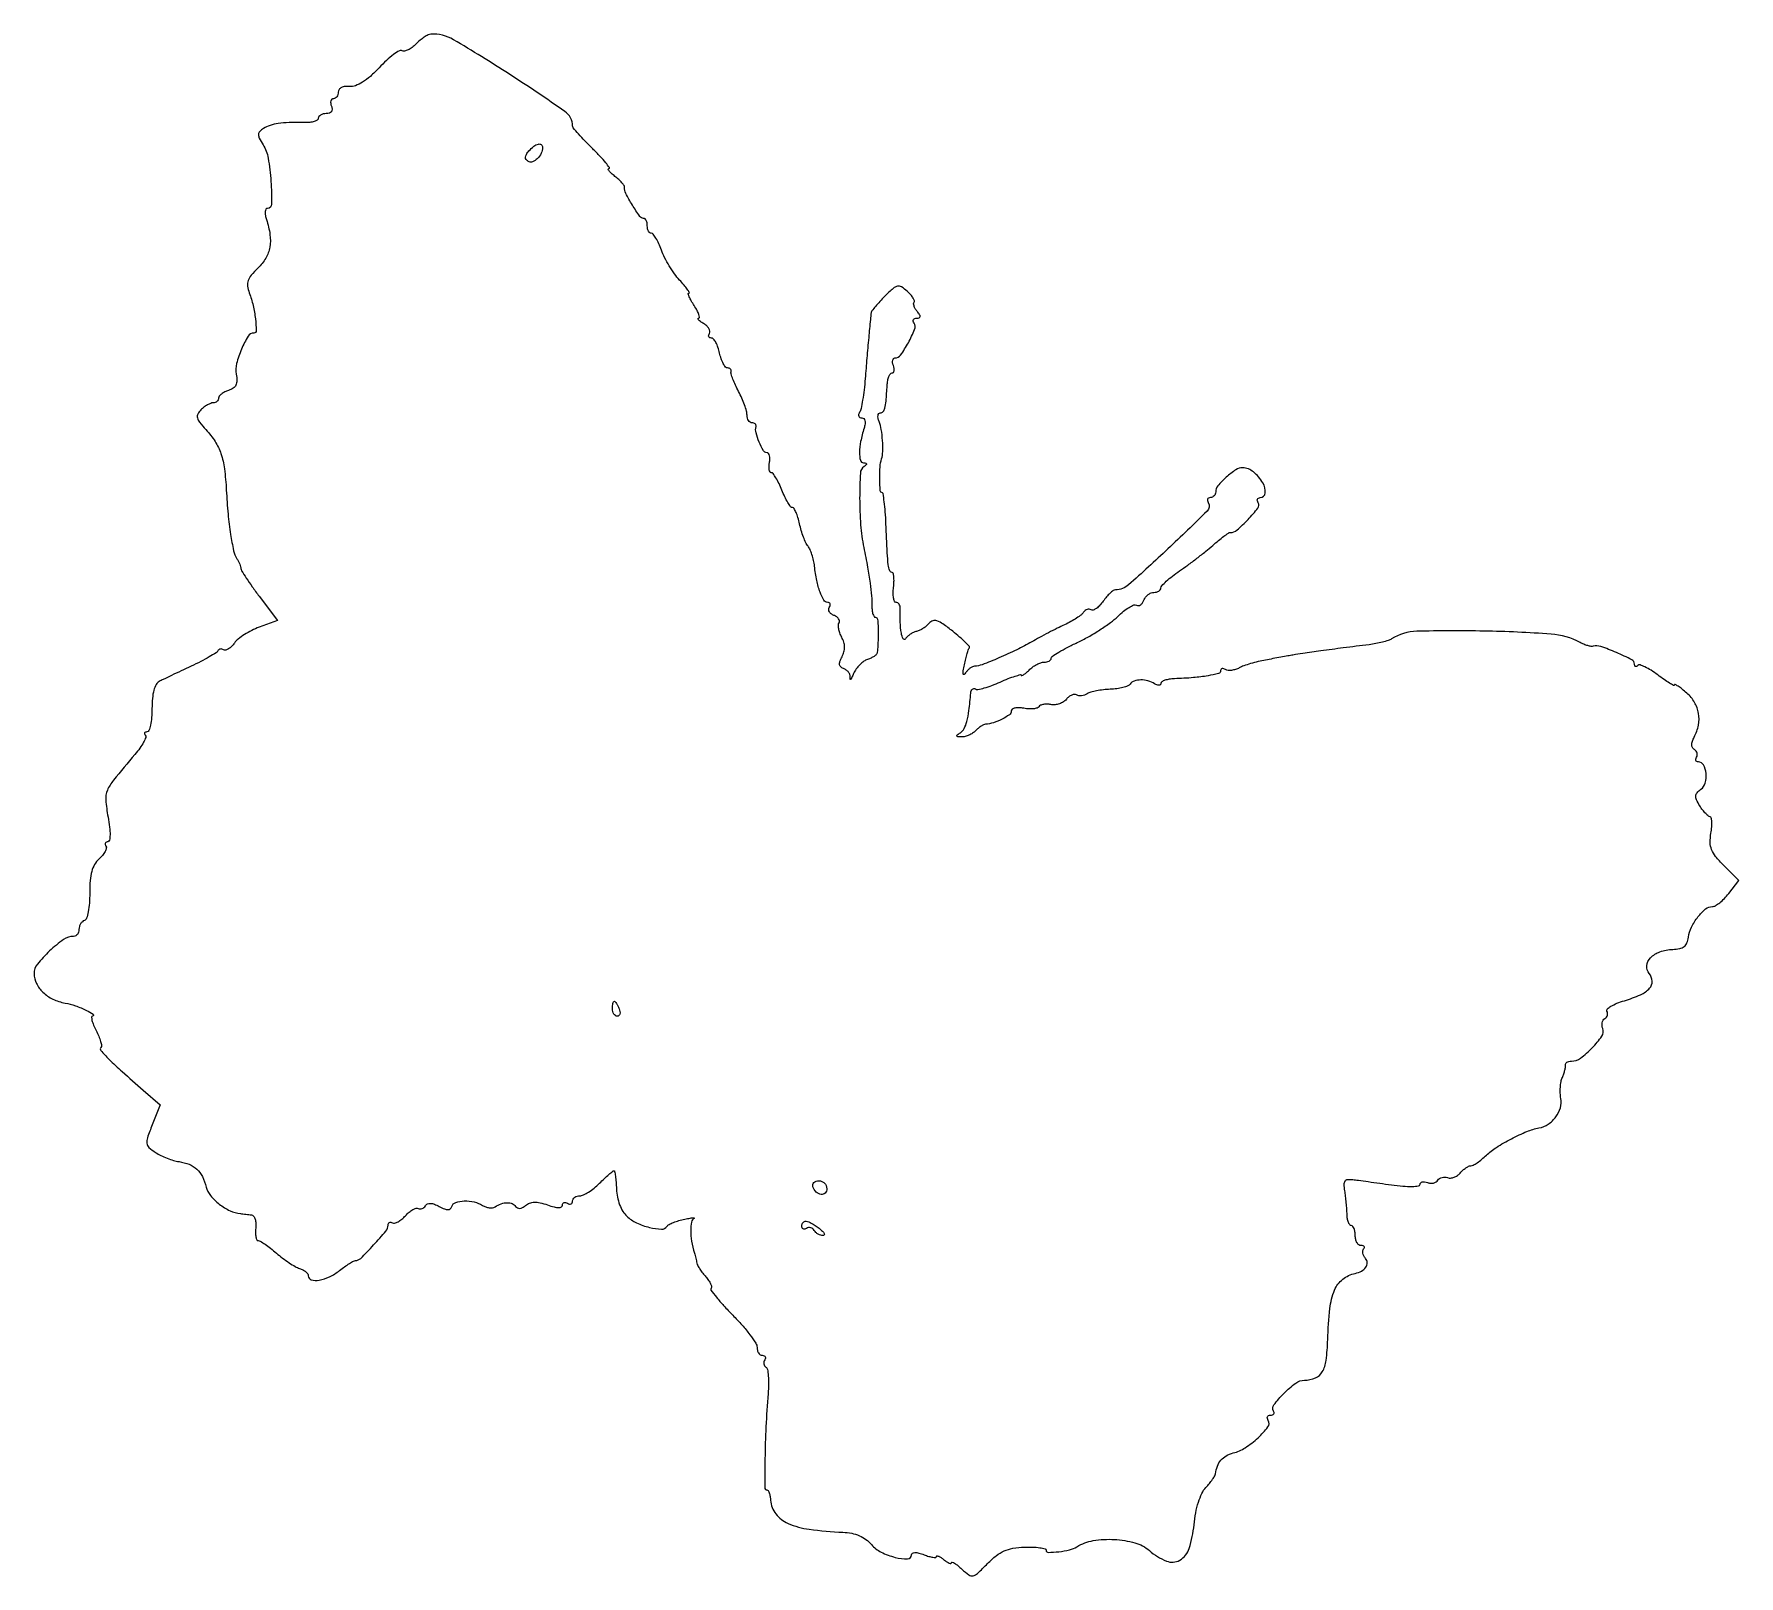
# Model space of a CAD drawing. Extents: x 0 to 342, y 1 to 310.
import ezdxf

# ---------------------------------------------------------------- set-up
doc = ezdxf.new("R2010")
doc.units = 0

msp = doc.modelspace()

# ---------------------------------------------------------------- linework, layer by layer
for points in [[(76.606371, 307.970317, -0.035913), (75.815689, 307.27946, -0.048406), (75.005878, 306.783419, -0.057794), (74.293172, 306.533398, -0.196343), (73.817023, 306.613086, 0.278568), (73.269301, 306.61868, 0.025947), (72.094418, 305.840461, 0.027446), (70.697504, 304.683327, 0.017845), (69.210653, 303.205499, -0.02197), (67.445616, 301.479875, -0.042165), (65.865787, 300.289083, -0.054588), (64.464327, 299.607693, -0.109651), (63.25, 299.455045, 0.05198), (62.352887, 299.445637, 0.087292), (61.632495, 299.231843, 0.117567), (61.169565, 298.844528, 0.161389), (61, 298.332881, -0.070988), (60.927314, 297.823502, -0.086452), (60.715469, 297.391534, -0.100281), (60.400756, 297.10274, -0.136484), (60.031385, 297, 0.184534), (59.710807, 296.877514, 0.147206), (59.516384, 296.559375, 0.100118), (59.488865, 296.074366, 0.055937), (59.638374, 295.5, -0.07771), (59.773866, 294.868337, -0.166138), (59.640962, 294.393809, -0.166102), (59.245425, 294.099775, -0.077669), (58.606989, 294, 0.055951), (57.992289, 293.930998, 0.075446), (57.472053, 293.726713, 0.094748), (57.123191, 293.424595, 0.168608), (57, 293.069662, -0.256281), (56.806197, 292.716389, -0.064999), (56.192188, 292.429232, -0.04999), (55.303503, 292.241909, -0.032117), (54.25, 292.195907, 0.010761), (51.132557, 292.192951, 0.029929), (48.950898, 292.012971, 0.042552), (47.32102, 291.63615, 0.06366), (46, 291.0152, 0.057497), (45.249839, 290.406809, 0.189698), (45.006648, 289.830918, 0.125944), (45.177497, 289.087664, 0.02013), (45.920318, 287.780513, -0.097532), (46.943186, 285.084086, -0.0249), (47.497331, 280.423101, -0.018163), (47.644946, 275.843745, -0.413014), (46.797736, 275, 0.272113), (46.497653, 274.823628, 0.106714), (46.352499, 274.346712, 0.065928), (46.387892, 273.62255, 0.034898), (46.610942, 272.75, -0.044715), (47.314811, 269.752858, -0.079562), (47.27058, 267.224533, -0.088719), (46.459765, 265.025558, -0.068897), (44.877652, 263.019565, 0.026319), (43.545988, 261.598005, 0.092658), (42.931162, 260.512494, 0.117077), (42.824638, 259.422963, 0.055425), (43.170952, 258.045837, -0.032839), (43.92344, 255.537471, -0.028193), (44.388132, 252.820959, -0.022263), (44.549095, 250.475955, -0.421265), (44.084435, 250, 0.261992), (42.9247, 249.347533, 0.03538), (41.598537, 246.769667, 0.039052), (40.618222, 243.873088, 0.107324), (40.544327, 241.728591, -0.041245), (40.669436, 240.442068, -0.1153), (40.477227, 239.562267, -0.136794), (39.942217, 238.948039, -0.068855), (39.006938, 238.502202, 0.039572), (38.23888, 238.189685, 0.049586), (37.589538, 237.778382, 0.057955), (37.141553, 237.335651, 0.170503), (37, 236.932612, -0.114131), (36.917724, 236.576861, -0.100334), (36.685268, 236.273955, -0.093793), (36.337707, 236.070686, -0.08575), (35.928571, 236, 0.093763), (35.420362, 235.903853, 0.035132), (34.762772, 235.590897, 0.033293), (34.076442, 235.140262, 0.034475), (33.464451, 234.607308, 0.075603), (32.840789, 233.759939, 0.18429), (32.750157, 233.002367, 0.107892), (33.19519, 232.10497, 0.018022), (34.458263, 230.639535, -0.044165), (36.306962, 228.253262, -0.061367), (37.477717, 225.818952, -0.049666), (38.172971, 222.801402, -0.018947), (38.558155, 218.5, 0.010018), (38.900767, 213.713362, 0.015551), (39.407008, 209.604533, 0.015906), (40.015513, 206.361909, 0.087393), (40.692388, 204.722949, -0.022293), (40.990913, 204.203278, -0.021555), (41.245633, 203.653308, -0.02206), (41.427183, 203.150527, -0.070258), (41.484687, 202.798951, 0.135174), (41.619857, 202.34691, 0.00526), (42.566859, 200.868794, 0.00903), (43.748656, 199.135329, 0.006217), (45.147174, 197.212657), (48.794348, 192.327412), (45.147174, 191.014194, 0.029699), (43.654191, 190.374164, 0.026328), (42.184071, 189.538239, 0.027243), (40.940307, 188.642514, 0.069458), (40.181578, 187.833758, -0.041374), (39.614733, 187.157354, -0.058783), (39.001881, 186.668655, -0.075178), (38.437696, 186.426349, -0.205095), (38.016988, 186.489501, 0.083002), (37.668448, 186.631935, 0.10469), (37.320855, 186.636699, 0.116886), (37.029049, 186.503706, 0.123875), (36.83541, 186.256231, -0.149812), (36.490792, 185.859222, -0.009163), (35.129777, 185.043045, -0.012986), (33.439845, 184.128829, -0.009208), (31.5, 183.188177, 0.001343), (29.481748, 182.248423, 0.001524), (27.552227, 181.336488, 0.001384), (25.917416, 180.552177, 0.008476), (25.082051, 180.130947, 0.152968), (24.473279, 179.519521, 0.055284), (24.025838, 178.363129, 0.042026), (23.740747, 176.748152, 0.021548), (23.642759, 174.69277, -0.019615), (23.563973, 172.894048, -0.031684), (23.340582, 171.378501, -0.033393), (23.025786, 170.268968, -0.316907), (22.644042, 170, 0.070869), (22.316228, 169.953302, 0.205299), (22.142918, 169.810852, 0.232411), (22.138504, 169.602031, 0.087679), (22.310574, 169.356093, -0.294957), (22.404215, 168.920497, -0.033342), (21.964206, 167.957411, -0.031884), (21.225799, 166.776915, -0.020263), (20.22724, 165.498832, 0.004829), (15.931183, 160.336795, 0.069662), (14.697821, 158.303917, 0.12198), (14.380553, 156.380487, 0.025132), (14.827836, 152.946934, -0.014235), (15.138596, 150.909048, -0.031906), (15.230971, 149.346962, -0.041122), (15.138128, 148.281517, -0.365504), (14.804468, 148, 0.108167), (14.494969, 147.932252, 0.181875), (14.310235, 147.745509, 0.161843), (14.282264, 147.464656, 0.083175), (14.417402, 147.133647, -0.202295), (14.488175, 146.678839, -0.06098), (14.232033, 146.011807, -0.050202), (13.729604, 145.25941, -0.036552), (13.034472, 144.531197, 0.075584), (12.130646, 143.423411, 0.066554), (11.548567, 142.048805, 0.049206), (11.236086, 140.220892, 0.019684), (11.155728, 137.680108, -0.019652), (11.092359, 135.672403, -0.029971), (10.865069, 133.944294, -0.030515), (10.527958, 132.633412, -0.238453), (10.097674, 132.199225, 0.104428), (9.678057, 131.953446, 0.070339), (9.322442, 131.524668, 0.066402), (9.082124, 130.985569, 0.071805), (9, 130.416667, -0.073681), (8.919795, 129.875352, -0.08803), (8.68665, 129.416146, -0.100593), (8.340071, 129.109167, -0.131848), (7.933278, 129, 0.153895), (5.902777, 128.359871, 0.036046), (3.101913, 126.081692, 0.035529), (0.667201, 123.441117, 0.170069), (0, 121.536299, 0.11515), (0.457592, 119.575706, 0.088459), (1.765967, 117.8001, 0.078935), (3.765539, 116.426962, 0.066303), (6.215102, 115.63744, -0.038727), (8.289931, 115.092591, -0.026949), (10.532923, 114.175568, -0.051124), (11.836043, 113.387075, -0.704929), (11.72432, 113.030409, 0.408195), (11.527571, 112.821952, 0.055373), (11.612949, 112.164925, 0.038803), (11.919653, 111.231358, 0.020568), (12.434437, 110.126784, -0.019599), (12.967145, 108.989513, -0.028841), (13.336246, 107.950039, -0.02821), (13.530996, 107.10738, -0.243689), (13.417984, 106.751317, 0.393452), (13.395943, 106.134191, 0.01653), (15.022436, 104.377919, 0.016033), (17.641566, 101.895412, 0.004444), (21.908277, 98.170739), (25.316554, 95.248411), (23.701151, 91.211123, 0.010588), (22.726232, 88.61658, 0.114974), (22.605097, 87.512876, 0.183651), (23.031809, 86.698974, 0.036171), (24.366034, 85.679735, 0.031372), (25.415874, 85.082373, 0.020634), (26.68937, 84.523824, 0.020778), (27.978999, 84.081351, 0.037175), (29.07316, 83.842817, -0.060178), (31.113565, 83.29884, -0.092901), (32.649856, 82.322724, -0.090088), (33.75943, 80.831869, -0.053606), (34.526866, 78.748978, 0.111204), (35.392355, 77.034128, 0.055122), (37.148149, 75.325572, 0.05415), (39.299602, 73.996314, 0.086665), (41.373997, 73.416974, -0.002867), (41.885644, 73.36296, -0.001693), (42.496029, 73.292888, -0.001693), (43.105104, 73.218784, -0.002902), (43.612487, 73.152314, -0.205634), (44.017646, 72.908524, -0.079532), (44.317567, 72.310367, -0.061319), (44.47391, 71.468224, -0.042628), (44.450543, 70.5, 0.028377), (44.400103, 69.541882, 0.046611), (44.47892, 68.734375, 0.061485), (44.6607, 68.173214, 0.291541), (44.932517, 68, -0.137774), (45.372837, 67.876323, -0.013124), (46.32023, 67.263855, -0.015968), (47.426442, 66.45378, -0.011925), (48.594461, 65.493974, 0.016555), (49.835288, 64.493439, 0.015728), (51.16056, 63.559193, 0.015897), (52.383585, 62.808015, 0.052196), (53.25, 62.426587, -0.045263), (53.91954, 62.142821, -0.053878), (54.485938, 61.75617, -0.062609), (54.873816, 61.330607, -0.15473), (55, 60.932612, 0.338579), (55.596233, 60.153056, 0.108797), (57.147116, 60.078251, 0.069204), (59.251626, 60.744808, 0.055456), (61.272871, 62, -0.011075), (62.292361, 62.765998, -0.014794), (63.252453, 63.4125, -0.011969), (64.071722, 63.902604, -0.12951), (64.441433, 64, 0.198038), (65.509845, 64.440447, 0.010632), (68.105431, 67.130655, 0.011244), (70.571059, 69.920703, 0.177134), (71, 71.093495, -0.093943), (71.06633, 71.443413, -0.172217), (71.254491, 71.659791, -0.173437), (71.535859, 71.708233, -0.095441), (71.866353, 71.582598, 0.204607), (72.322945, 71.513623, 0.060077), (72.997358, 71.778093, 0.049532), (73.759849, 72.291626, 0.035899), (74.5, 73, -0.033004), (75.23507, 73.711702, -0.046456), (75.982345, 74.234452, -0.055778), (76.636609, 74.515812, -0.215304), (77.064549, 74.460107, 0.126977), (77.417097, 74.350675, 0.100762), (77.81261, 74.411452, 0.089666), (78.190915, 74.634213, 0.076698), (78.49159, 74.986392, -0.149265), (78.907617, 75.351924, -0.118136), (79.498573, 75.465182, -0.078613), (80.280795, 75.304394, -0.032953), (81.262889, 74.859306, 0.023801), (82.326616, 74.353572, 0.099107), (83.019225, 74.214152, 0.184929), (83.478846, 74.389601, 0.130398), (83.785534, 74.856602, -0.235968), (84.573689, 75.645054, -0.072795), (86.276088, 75.949203, -0.064657), (88.267013, 75.754118, -0.08451), (89.952254, 75.05067, 0.059266), (90.585578, 74.748125, 0.055689), (91.285684, 74.594505, 0.05987), (91.944471, 74.604295, 0.106618), (92.452254, 74.787863, -0.055439), (93.709376, 75.392889, -0.080112), (94.920904, 75.610736, -0.101702), (95.921625, 75.423794, -0.158773), (96.585057, 74.862375, 0.144223), (96.928943, 74.554159, 0.136307), (97.393063, 74.472894, 0.098915), (97.953895, 74.643184, 0.050228), (98.568138, 75.056549, -0.085409), (99.388583, 75.528836, -0.082466), (100.329886, 75.707289, -0.062637), (101.487034, 75.588483, -0.027008), (102.97911, 75.157127, 0.01952), (104.310227, 74.750617, 0.0606), (105.238583, 74.623285, 0.126534), (105.786088, 74.755224, 0.277456), (106, 75.111037, -0.116736), (106.079122, 75.445313, -0.185847), (106.29375, 75.640681, -0.155068), (106.61765, 75.661202, -0.077444), (107, 75.5, 0.082592), (107.3821, 75.343488, 0.161196), (107.70625, 75.3746, 0.182303), (107.921712, 75.586039, 0.108972), (108, 75.940983, -0.136236), (108.112117, 76.344828, -0.100301), (108.427273, 76.688914, -0.086537), (108.898675, 76.920522, -0.071128), (109.454545, 77, 0.111254), (110.179451, 77.163319, 0.030148), (111.216193, 77.734375, 0.028952), (112.345163, 78.543148, 0.026475), (113.409091, 79.5, -0.007151), (114.394862, 80.457969, -0.010625), (115.287347, 81.265625, -0.006027), (116.053891, 81.914219, -0.17428), (116.292516, 82, -0.361928), (116.450043, 81.868784, -0.010035), (116.603646, 80.927035, -0.016177), (116.733007, 79.747767, -0.009833), (116.813257, 78.347352, 0.040194), (117.003754, 76.739381, 0.041518), (117.448328, 75.200595, 0.044421), (118.096935, 73.868186, 0.069854), (118.897303, 72.88105, 0.077631), (120.840604, 71.565574, 0.049079), (123.424662, 70.645552, 0.049673), (125.8211, 70.296347, 0.263694), (126.958539, 70.874433, -0.126356), (127.35115, 71.228972, -0.024724), (128.222196, 71.632326, -0.024811), (129.311771, 72.011166, -0.020762), (130.5, 72.306343, -0.007691), (131.587769, 72.511696, -0.027121), (132.294256, 72.594718, -0.269097), (132.425581, 72.529164, -0.462086), (132.395341, 72.425429, 0.246273), (131.843657, 71.723958, 0.048021), (131.698386, 70.068532, 0.041065), (131.894409, 67.908996, 0.027784), (132.453784, 65.5, -0.006789), (132.579858, 65.0447, -0.004054), (132.718044, 64.5, -0.004058), (132.84689, 63.955178, -0.007021), (132.943941, 63.5, 0.074536), (133.12353, 62.999995, 0.02046), (133.551036, 62.277887, 0.020203), (134.108869, 61.489609, 0.019832), (134.731795, 60.743869, -0.02952), (135.302552, 60.03305, -0.045042), (135.700523, 59.349903, -0.055616), (135.891744, 58.784925, -0.255511), (135.797841, 58.464508, 0.370378), (135.768339, 58.076938, 0.010611), (136.856727, 56.65903, 0.016652), (138.31056, 54.964829, 0.01007), (140.137306, 53.052949, -0.014975), (141.999504, 51.065295, -0.019606), (143.571584, 49.135763, -0.017484), (144.740071, 47.46212, -0.144629), (145, 46.58231, 0.06512), (145.079119, 45.977396, 0.082613), (145.311086, 45.464804, 0.098977), (145.655159, 45.121917, 0.14765), (146.059017, 45, -0.098926), (146.418448, 44.928183, -0.176081), (146.637945, 44.726548, -0.169366), (146.681645, 44.42443, -0.090666), (146.542705, 44.069098, 0.086781), (146.385183, 43.675224, 0.094193), (146.377147, 43.262846, 0.100213), (146.518508, 42.896328, 0.112814), (146.787012, 42.631634, -0.216033), (147.08796, 42.183805, -0.021178), (147.252695, 40.860192, -0.023771), (147.309301, 39.193, -0.016577), (147.221337, 37.312536, 0.007853), (146.794001, 30.664047, 0.008865), (146.597277, 24.268826, 0.002597), (146.551495, 18.419448, 0.414985), (146.969841, 18, -0.26098), (147.213463, 17.863545, -0.049742), (147.442828, 17.389028, -0.041656), (147.62709, 16.716927, -0.02729), (147.731066, 15.920095, 0.147948), (148.780279, 13.206541, 0.123742), (151.225719, 11.301371, 0.071603), (155.486747, 10.109912, 0.021382), (162.227625, 9.522407, -0.03873), (163.992304, 9.306757, -0.052143), (165.527352, 8.826501, -0.056001), (166.843358, 8.074245, -0.056352), (167.956559, 7.050088, 0.09804), (169.898611, 5.540074, 0.053868), (172.72977, 4.481506, 0.064962), (175.195819, 4.183074, 0.411489), (176, 4.994779, -0.264427), (176.185552, 5.321102, -0.134468), (176.655323, 5.450823, -0.067267), (177.434253, 5.347211, -0.024192), (178.5, 5, 0.01975), (179.458997, 4.67812, 0.03605), (180.265625, 4.504283, 0.046955), (180.838382, 4.477714, 0.400372), (181, 4.647196, -0.416913), (181.124404, 4.770459, -0.099861), (181.440625, 4.703631, -0.049063), (181.923782, 4.436296, -0.022328), (182.5, 4, 0.024754), (183.076293, 3.568028, 0.055744), (183.559375, 3.315083, 0.119703), (183.871291, 3.273444, 0.383622), (184, 3.41651, -0.514148), (184.153799, 3.52654, -0.05621), (184.619082, 3.306861, -0.033336), (185.298076, 2.822059, -0.01583), (186.107514, 2.114462, 0.029728), (187.50227, 0.961945, 0.215855), (188.332267, 0.788539, 0.135573), (189.226186, 1.263886, 0.009632), (191.25562, 3.261495, -0.032082), (192.983349, 4.815837, -0.062983), (194.56435, 5.7693, -0.062943), (196.333618, 6.299507, -0.032002), (198.648105, 6.535137, -0.016907), (200.316448, 6.541251, -0.027836), (201.721631, 6.420384, -0.027091), (202.768884, 6.212854, -0.342803), (203, 5.91537, 0.418087), (203.439845, 5.481296, 0.024658), (205.508487, 5.610784, 0.030802), (207.699859, 5.994632, 0.079815), (209.176168, 6.608878, -0.097381), (212.432616, 7.832475, -0.054414), (216.674863, 8.072644, -0.054833), (220.804457, 7.398906, -0.110202), (223.702025, 5.850404, 0.07881), (227.126994, 3.736268, 0.234277), (229.803565, 3.909217, 0.187941), (231.696833, 6.277118, 0.051839), (232.658078, 11.035291, -0.023271), (232.99875, 13.413433, -0.029748), (233.542541, 15.558341, -0.033352), (234.234945, 17.320203, -0.076343), (235.030918, 18.5, 0.01474), (235.744909, 19.319943, 0.017946), (236.361879, 20.129729, 0.016679), (236.827753, 20.837982, 0.107955), (236.966808, 21.239502, -0.060819), (237.34199, 22.773936, -0.086404), (238.054903, 23.980501, -0.088381), (239.119633, 24.856472, -0.066656), (240.529893, 25.418147, 0.082332), (242.942145, 26.467155, 0.044053), (245.511165, 28.471467, 0.042193), (247.467113, 30.631436, 0.310736), (247.531686, 31.948731, -0.083044), (247.36758, 32.350398, -0.161699), (247.401244, 32.69119, -0.181972), (247.624984, 32.917771, -0.108347), (248, 33, 0.077836), (248.389734, 33.061041, 0.155561), (248.641119, 33.240266, 0.185594), (248.716507, 33.506672, 0.116101), (248.612527, 33.817927, -0.310404), (248.672944, 35.065915, -0.033389), (250.677892, 37.365419, -0.036131), (253.056609, 39.429677, -0.159726), (254.790469, 40.015313, 0.09475), (256.997804, 40.457924, 0.166624), (258.385452, 41.667749, 0.100564), (259.159525, 43.979696, 0.022538), (259.483192, 48.144501, -0.017815), (259.910417, 54.406794, -0.072594), (260.847145, 58.095661, -0.12736), (262.478964, 60.255777, -0.118005), (265, 61.428946, 0.073551), (266.275605, 61.890911, 0.119496), (267.128416, 62.657434, 0.160938), (267.389825, 63.560963, 0.165285), (267.057234, 64.431037, -0.054477), (266.708308, 64.959132, -0.069559), (266.516102, 65.50924, -0.084854), (266.502496, 65.996085, -0.162415), (266.675343, 66.342009, 0.113033), (266.832285, 66.592176, 0.253554), (266.79734, 66.806715, 0.172529), (266.56848, 66.953729, 0.057388), (266.166667, 67, -0.167478), (265.721587, 67.153384, -0.095027), (265.342708, 67.5875, -0.075828), (265.086561, 68.234988, -0.056395), (265, 69, 0.038131), (264.941507, 69.765885, 0.057076), (264.765, 70.4125, 0.074992), (264.506349, 70.853735, 0.226478), (264.2, 71, -0.241639), (263.889591, 71.159316, -0.065717), (263.621275, 71.660938, -0.051103), (263.42951, 72.388203, -0.033746), (263.353276, 73.25, 0.01199), (263.306657, 74.291269, 0.006434), (263.201815, 75.573437, 0.006402), (263.061222, 76.87918, 0.009968), (262.903276, 78, -0.030081), (262.773456, 79.296633, -0.166183), (262.970995, 79.959291, -0.218445), (263.493871, 80.259778, -0.055117), (264.5, 80.241002, -0.001291), (265.621588, 80.092811, -0.000265), (267.601562, 79.824936, -0.000279), (269.901946, 79.511166, -0.000262), (272.25, 79.188307, 0.013101), (274.555972, 78.931367, 0.02624), (276.387904, 78.872178, 0.027397), (277.707606, 78.971276, 0.376707), (278, 79.304294, -0.193261), (278.120086, 79.603374, -0.144864), (278.431218, 79.781284, -0.096439), (278.905754, 79.800004, -0.053439), (279.467975, 79.650663, 0.071476), (280.076495, 79.512221, 0.0744), (280.690728, 79.553768, 0.081667), (281.216339, 79.763118, 0.119365), (281.569126, 80.111848, -0.108668), (281.911248, 80.464629, -0.081882), (282.405741, 80.68596, -0.077191), (282.973854, 80.744898, -0.07909), (283.528038, 80.627615, 0.111066), (284.124071, 80.540468, 0.069605), (284.815534, 80.691486, 0.064484), (285.49323, 81.04672, 0.066718), (286.049332, 81.559441, -0.034317), (286.574675, 82.1107, -0.035741), (287.163759, 82.576836, -0.038228), (287.728635, 82.901415, -0.111741), (288.164258, 83, 0.126798), (288.652676, 83.125884, 0.022671), (289.462217, 83.622032, 0.023208), (290.378978, 84.306845, 0.01912), (291.291813, 85.117556, -0.050052), (293.319892, 86.706003, -0.02123), (296.317221, 88.429954, -0.021158), (299.4343, 89.886741, -0.053018), (301.83771, 90.601194, 0.10114), (303.695584, 91.353191, 0.086166), (305.23336, 92.809239, 0.089003), (306.153122, 94.650617, 0.119207), (306.243133, 96.508463, -0.037106), (306.119784, 97.579092, -0.027994), (306.138077, 98.763515, -0.02861), (306.282531, 99.880417, -0.056615), (306.54537, 100.733322, 0.020907), (306.829247, 101.46471, 0.022344), (307.044063, 102.201351, 0.022617), (307.170843, 102.847175, 0.089542), (307.158759, 103.25, -0.18832), (307.205878, 103.5353, -0.119169), (307.444366, 103.779687, -0.086027), (307.84744, 103.944791, -0.054336), (308.353977, 104, 0.160258), (310.177354, 104.599827, 0.041841), (312.526962, 106.657523, 0.040241), (314.454704, 109.005332, 0.248279), (314.636112, 110.505894, -0.06966), (314.499263, 111.097517, -0.07362), (314.53426, 111.692451, -0.081474), (314.729925, 112.199445, -0.122181), (315.059986, 112.537073, 0.089499), (315.389919, 112.833584, 0.095182), (315.586766, 113.220737, 0.099833), (315.62086, 113.637689, 0.109473), (315.487448, 114.020309, -0.358652), (315.544614, 114.44071, -0.051914), (316.289385, 114.998925, -0.039635), (317.472602, 115.585479, -0.022479), (318.983012, 116.113056, 0.030543), (322.229821, 117.306198, 0.104501), (324.048554, 118.60866, 0.201462), (324.555502, 120.026095, 0.16102), (323.958347, 121.550188, -0.199585), (323.474237, 123.122244, -0.170974), (324.207216, 124.704013, -0.116179), (326.107783, 125.913833, -0.074991), (328.683891, 126.398176, 0.041756), (330.075261, 126.56539, 0.114342), (330.969284, 126.976237, 0.130836), (331.52114, 127.698952, 0.062894), (331.83035, 128.832412, -0.077378), (332.452156, 130.877637, -0.053474), (333.732223, 132.935597, -0.055714), (335.271868, 134.50884, -0.172912), (336.649661, 135, 0.137062), (337.246788, 135.166821, 0.032513), (338.102146, 135.764464, 0.031057), (339.029734, 136.606266, 0.026314), (339.901912, 137.602431), (341.948984, 140.204862), (338.872658, 143.281188, -0.024594), (337.280864, 145.03778, -0.07752), (336.476367, 146.403583, -0.091541), (336.196953, 147.818188, -0.043356), (336.335295, 149.678757, 0.019282), (336.491837, 150.952189, 0.032806), (336.511317, 152.024385, 0.036838), (336.41651, 152.803666, 0.358269), (336.177676, 153, -0.177101), (335.826809, 153.128302, -0.028201), (335.286421, 153.639371, -0.02828), (334.693264, 154.343101, -0.021391), (334.121795, 155.176583, -0.025191), (333.434059, 156.412242, -0.131001), (333.282696, 157.170668, -0.170321), (333.547815, 157.796101, -0.050314), (334.333338, 158.501792, 0.1723), (335.192987, 159.763272, 0.087531), (335.352875, 161.701444, 0.100086), (334.846315, 163.387771, 0.276616), (333.824352, 164, -0.115893), (333.511197, 164.073573, -0.18551), (333.327795, 164.273452, -0.155723), (333.307676, 164.574995, -0.077965), (333.457295, 164.930902, 0.108667), (333.598682, 165.334327, 0.099725), (333.564285, 165.773351, 0.095414), (333.358928, 166.18041, 0.090177), (333.013608, 166.49159, -0.129836), (332.635777, 166.889919, -0.124195), (332.49584, 167.42975, -0.087205), (332.61387, 168.128004, -0.037511), (332.997296, 168.994947, 0.075316), (333.839496, 171.367898, 0.089965), (333.866162, 173.737474, 0.091447), (333.062363, 175.935522, 0.080706), (331.5, 177.813051, 0.011668), (330.540329, 178.608925, 0.022855), (329.734375, 179.188361, 0.026813), (329.142923, 179.530161, 0.559751), (329, 179.442495, -0.561337), (328.843948, 179.347294, -0.016242), (328.019428, 179.806018, -0.018161), (326.942863, 180.505989, -0.009694), (325.661882, 181.444324, 0.020777), (324.334756, 182.371986, 0.032081), (323.109908, 183.048084, 0.033478), (322.112714, 183.438644, 0.279927), (321.661882, 183.328549, -0.082462), (321.408824, 183.147565, -0.225385), (321.194428, 183.144792, -0.213328), (321.0485, 183.311169, -0.075055), (321, 183.632445, 0.283782), (320.466681, 184.496437, 0.014864), (317.384753, 185.928649, 0.018688), (314.239494, 187.141072, 0.150586), (312.70949, 187.189477, -0.108977), (312.287454, 187.168272, -0.028481), (311.622104, 187.319745, -0.027552), (310.865394, 187.583919, -0.025112), (310.117829, 187.93694, 0.105493), (304.261036, 189.628624, 0.012869), (290.833291, 190.236558, 0.011571), (277.319811, 190.18745, 0.133065), (272.277051, 188.675206, -0.059396), (271.593047, 188.355467, -0.016329), (270.450709, 188.019594, -0.01626), (269.121349, 187.721219, -0.016321), (267.777051, 187.510294, 0.001197), (262.60167, 186.857932, 0.001805), (258.096169, 186.262506, 0.00181), (254.467205, 185.756192, 0.00975), (252.5, 185.4352, -0.000258), (251.493712, 185.251329, -0.000093), (250.059375, 184.990284, -0.000092), (248.486617, 184.704646, -0.000109), (247, 184.435269, 0.015059), (245.530148, 184.12328, 0.013021), (244.007992, 183.709686, 0.013209), (242.647833, 183.262313, 0.036769), (241.729333, 182.854681, -0.045363), (240.979417, 182.537153, -0.046576), (240.191121, 182.363538, -0.051032), (239.481373, 182.34812, -0.118885), (238.979333, 182.512773, 0.060856), (238.604002, 182.685822, 0.12951), (238.287095, 182.70259, 0.190934), (238.079443, 182.565933, 0.153428), (237.998013, 182.309017, -0.337465), (237.564497, 181.742744, -0.023029), (235.461658, 181.271548, -0.023598), (232.533738, 180.8971, -0.011315), (228.75, 180.679744, 0.029252), (227.696467, 180.581224, 0.044984), (226.807813, 180.362213, 0.05577), (226.186178, 180.067301, 0.259715), (226, 179.733049, -0.199901), (225.893698, 179.477788, -0.18374), (225.632812, 179.361856, -0.105701), (225.22948, 179.425241, -0.048255), (224.75, 179.664552, 0.072278), (223.412539, 180.253922, 0.071494), (221.957562, 180.441203, 0.080796), (220.67603, 180.213331, 0.153036), (219.8435, 179.59227, -0.143712), (219.380057, 179.233198, -0.030481), (218.397694, 178.915519, -0.029554), (217.171657, 178.67625, -0.024341), (215.8435, 178.563123, 0.01963), (214.471781, 178.459289, 0.019738), (213.114966, 178.248286, 0.020001), (211.950089, 177.970934, 0.071136), (211.25, 177.661837, -0.057905), (210.706019, 177.404327, -0.054643), (210.106721, 177.27203, -0.058833), (209.544431, 177.277337, -0.107058), (209.113307, 177.429973, 0.159596), (208.686189, 177.533162, 0.080128), (208.141103, 177.400126, 0.066516), (207.565125, 177.060996, 0.053326), (207.048821, 176.558826, -0.081107), (206.456444, 176.043228, -0.056781), (205.654625, 175.664854, -0.056109), (204.776248, 175.472696, -0.073513), (203.956542, 175.508369, 0.042292), (203.187269, 175.590001, 0.050026), (202.458396, 175.532462, 0.057446), (201.871752, 175.355152, 0.153423), (201.544895, 175.072642, -0.182593), (201.184132, 174.794948, -0.047195), (200.452389, 174.646243, -0.041669), (199.526551, 174.625055, -0.03213), (198.523867, 174.750687, 0.037931), (197.550489, 174.861205, 0.064618), (196.736423, 174.786242, 0.095069), (196.192937, 174.549736, 0.247575), (196, 174.183965, -0.242507), (195.622767, 173.451926, -0.037556), (194.181845, 172.580213, -0.040065), (192.427101, 171.861171, -0.059747), (190.8, 171.549157, 0.103326), (190.44904, 171.449743, 0.026444), (189.938438, 171.147252, 0.02579), (189.379948, 170.732065, 0.023644), (188.85, 170.25, -0.053587), (188.257639, 169.772618, -0.039006), (187.511875, 169.371686, -0.039672), (186.734656, 169.10024, -0.066745), (186.05, 169.015313, -0.018034), (185.28504, 169.050482, -0.308306), (185.099386, 169.200652, -0.315899), (185.173446, 169.424581, -0.018538), (185.797489, 169.85368, 0.133039), (186.547009, 170.672925, 0.054986), (187.090053, 172.087283, 0.033302), (187.514628, 174.293098, 0.009173), (187.88598, 177.809017, -0.064682), (187.988034, 178.27397, -0.123702), (188.199819, 178.589315, -0.171996), (188.483502, 178.70678, -0.15254), (188.794256, 178.627157, 0.189505), (189.321684, 178.531723, 0.018997), (190.590636, 178.833597, 0.021751), (192.125401, 179.333762, 0.015606), (193.794256, 180.019248, -0.009729), (195.407561, 180.704185, -0.017299), (196.764563, 181.195599, -0.012734), (197.829631, 181.510393, -0.493181), (198, 181.379679, 0.521268), (198.117593, 181.297533, 0.059392), (198.461607, 181.472245, 0.033566), (198.967788, 181.861595, 0.015656), (199.571429, 182.428571, -0.040215), (200.278163, 183.029925, -0.035542), (201.100893, 183.538393, -0.037263), (201.911928, 183.888988, -0.083576), (202.571429, 184, 0.051504), (203.118035, 184.056455, 0.071426), (203.580357, 184.224401, 0.091461), (203.891096, 184.472345, 0.180656), (204, 184.763919, -0.249544), (204.213417, 185.164904, -0.011821), (205.542188, 186.01465, -0.017086), (207.238084, 186.965824, -0.011219), (209.25, 187.948988, 0.019821), (211.469555, 189.081314, 0.015288), (213.797918, 190.483189, 0.015538), (215.895078, 191.929041, 0.035317), (217.359932, 193.176144, -0.023995), (218.520791, 194.210635, -0.035021), (219.643291, 194.995014, -0.037905), (220.594118, 195.470989, -0.239931), (221.116995, 195.427693, 0.167983), (221.505838, 195.340448, 0.120802), (221.926822, 195.495351, 0.092027), (222.318037, 195.87971, 0.061149), (222.614052, 196.436618, -0.071345), (222.947472, 197.034297, -0.06366), (223.446946, 197.540757, -0.066843), (224.02963, 197.883498, -0.099885), (224.606989, 198, 0.060358), (225.139691, 198.064541, 0.079075), (225.590803, 198.254715, 0.097163), (225.892859, 198.53639, 0.157939), (226, 198.867114, -0.192674), (226.187097, 199.334616, -0.017554), (227.101562, 200.229051, -0.020723), (228.313514, 201.245275, -0.014718), (229.75, 202.285848, 0.008964), (231.397477, 203.450591, 0.005905), (233.25194, 204.846177, 0.005942), (235.024377, 206.247019, 0.011414), (236.405539, 207.418735, -0.00942), (237.561861, 208.407664, -0.013252), (238.632199, 209.242112, -0.009463), (239.546014, 209.890029, -0.150056), (239.905539, 210.001221, 0.178933), (241.280776, 210.512864, 0.025622), (243.492223, 212.621156, 0.022561), (245.474464, 214.913746, 0.315204), (245.533479, 215.945829, -0.077211), (245.363319, 216.348903, -0.154772), (245.384434, 216.690337, -0.185996), (245.589604, 216.916549, -0.117119), (245.940983, 217, 0.393864), (246.941496, 217.932844, 0.152436), (246.463581, 219.950592, 0.087323), (244.569409, 222.157379, 0.166075), (242.40301, 222.968197, 0.156275), (241.055232, 222.57909, 0.034744), (239.136876, 221.088511, 0.034025), (237.45112, 219.359551, 0.178026), (237, 218.132705, -0.092376), (236.919426, 217.700303, -0.096128), (236.688914, 217.332732, -0.099346), (236.345044, 217.08674, -0.106126), (235.940983, 217, 0.105992), (235.584718, 216.923619, 0.180661), (235.370931, 216.712187, 0.1636), (235.336117, 216.394482, 0.0848), (235.487509, 216.02021, -0.350291), (235.277652, 214.284088, -0.005257), (227.420517, 206.724188, -0.007083), (219.540711, 199.508382, -0.183849), (216.890987, 198.5, 0.15832), (216.463139, 198.361043, 0.030135), (215.822548, 197.834148, 0.029463), (215.121196, 197.101117, 0.023353), (214.450835, 196.23327, -0.034702), (213.779799, 195.40412, -0.051354), (213.076183, 194.788973, -0.065212), (212.444186, 194.455473, -0.231215), (212.000676, 194.499582, 0.118842), (211.622696, 194.623583, 0.100647), (211.20429, 194.57305, 0.092322), (210.809414, 194.354793, 0.082226), (210.500717, 194.00116, -0.090616), (210.058597, 193.511393, -0.019146), (209.115897, 192.842001, -0.01946), (207.946383, 192.140552, -0.017382), (206.681619, 191.503525, 0.00807), (205.220482, 190.801387, 0.004357), (203.442965, 189.892167, 0.004338), (201.647935, 188.934251, 0.006813), (200.124219, 188.076929, -0.018844), (197.111928, 186.476212, -0.012396), (193.536584, 184.853886, -0.009463), (190.169913, 183.500388, -0.08464), (188.611803, 183.193537, 0.112118), (188.207929, 183.090896, 0.044902), (187.722437, 182.785217, 0.041514), (187.238456, 182.348031, 0.041069), (186.831427, 181.83541, -0.119699), (186.530455, 181.558635, -0.528263), (186.35317, 181.64796, -0.076472), (186.366055, 182.27398, -0.01171), (186.6103, 183.5, -0.007093), (186.891196, 184.677134, -0.009602), (187.180389, 185.731752, -0.006967), (187.449958, 186.600814, -0.097893), (187.608698, 186.884688, 0.380441), (187.602949, 187.145636, 0.010746), (186.757369, 188.01665, 0.016742), (185.640311, 189.047413, 0.010065), (184.250882, 190.197974, 0.014121), (182.304104, 191.657326, 0.07147), (181.098558, 192.27323, 0.154741), (180.239665, 192.292628, 0.155791), (179.529243, 191.813286, -0.048264), (179.02367, 191.286221, -0.03313), (178.360449, 190.788788, -0.033458), (177.65072, 190.391431, -0.056307), (177.005847, 190.169821, 0.054742), (176.382, 189.957611, 0.038681), (175.737116, 189.592998, 0.039147), (175.168033, 189.141988, 0.064042), (174.774777, 188.669821, -0.581166), (174.331021, 188.691437, -0.074954), (173.952731, 189.834559, -0.033832), (173.728025, 192.023057, -0.017952), (173.731355, 194.75, 0.06803), (173.684028, 195.227802, 0.08713), (173.508767, 195.632813, 0.103948), (173.236219, 195.903202, 0.144562), (172.908418, 196, -0.299978), (172.597662, 196.204876, -0.058417), (172.397039, 196.88125, -0.044812), (172.317327, 197.850174, -0.027114), (172.388357, 199, 0.020315), (172.47511, 200.150122, 0.034029), (172.442777, 201.11875, 0.03857), (172.316266, 201.819945, 0.341183), (172.083113, 202, -0.323698), (171.611022, 202.341403, -0.048675), (171.338997, 203.550438, -0.018745), (171.131747, 205.939066, -0.001813), (170.867536, 211.75, 0.008283), (170.727491, 214.146309, 0.013663), (170.520422, 216.164062, 0.007268), (170.282348, 217.804462, 0.36847), (170.053036, 218, -0.399996), (169.705467, 218.331013, -0.009601), (169.633409, 220.766104, -0.018081), (169.695791, 223.185647, -0.059881), (169.982965, 224.75, 0.069444), (170.224052, 226.220475, 0.022072), (170.178886, 228.445617, 0.022474), (169.932828, 230.68639, 0.058216), (169.499057, 232.25, -0.044967), (169.293752, 232.920729, -0.084278), (169.271696, 233.485938, -0.136384), (169.428325, 233.856141, -0.228731), (169.726345, 234, 0.212733), (170.29791, 234.254708, 0.12233), (170.658515, 234.932548, 0.041854), (170.888334, 236.340494, 0.004969), (171.104167, 239.5, -0.031852), (171.221524, 240.457575, -0.047845), (171.454973, 241.265625, -0.059903), (171.759131, 241.827009, -0.243288), (172.093615, 242, 0.214716), (172.366527, 242.122861, 0.137856), (172.520335, 242.440625, 0.08802), (172.520927, 242.925272, 0.048047), (172.361626, 243.5, -0.051028), (172.206036, 244.074598, -0.092755), (172.216949, 244.559375, -0.142083), (172.386356, 244.877161, -0.202386), (172.677404, 245, 0.243744), (173.80848, 245.586214, 0.028732), (175.35557, 248.070284, 0.028839), (176.607787, 250.717046, 0.238847), (176.498732, 252.002052, -0.095581), (176.354138, 252.382741, -0.173548), (176.410195, 252.706853, -0.172103), (176.659845, 252.923611, -0.093806), (177.063428, 253, 0.074347), (177.560054, 253.074256, 0.3158), (177.734715, 253.298296, 0.163387), (177.626662, 253.683449, 0.023829), (177.131121, 254.342009, -0.038123), (176.741162, 254.892285, -0.054306), (176.490649, 255.435931, -0.068472), (176.404136, 255.89425, -0.211897), (176.514807, 256.181473, 0.289903), (176.583039, 256.485085, 0.053604), (176.32176, 257.025453, 0.042856), (175.833234, 257.677306, 0.026614), (175.159072, 258.356042, 0.040473), (173.989766, 259.253586, 0.199335), (173.188854, 259.399534, 0.129901), (172.317865, 258.955327, 0.013857), (170.652941, 257.380214, 0.009128), (169.630077, 256.319306, 0.012535), (168.752428, 255.326319, 0.009277), (168.062941, 254.474034, 0.129123), (167.908516, 254.113636, 0.013089), (167.733987, 252.688034, 0.001173), (167.398198, 249.099248, 0.0016), (167.036771, 244.990942, 0.00158), (166.700095, 240.863441, -0.009739), (166.480554, 238.623615, -0.012172), (166.185903, 236.555548, -0.010447), (165.862538, 234.844283, -0.086696), (165.57011, 234.113441, 0.077898), (165.391084, 233.687741, 0.155638), (165.41499, 233.327073, 0.185554), (165.634117, 233.088012, 0.116001), (166.008371, 233, -0.188586), (166.415301, 232.840857, -0.153567), (166.649694, 232.431913, -0.091968), (166.671097, 231.769128, -0.039068), (166.468403, 230.900448, 0.027169), (165.792088, 228.28462, 0.046781), (165.556052, 226.048994, 0.06614), (165.744673, 224.48985, 0.338216), (166.387513, 223.984687, -0.04434), (166.833074, 223.938908, -0.331408), (166.967791, 223.791296, -0.238938), (166.882132, 223.570028, -0.02905), (166.462553, 223.234687, 0.229749), (165.727718, 221.898959, 0.012111), (165.592124, 216.890766, 0.019623), (165.786847, 211.542672, 0.031042), (166.416346, 207, -0.005154), (167.179491, 203.020175, -0.01014), (167.689207, 199.838776, -0.012637), (167.980844, 197.276123, -0.025668), (168.055271, 195.25, 0.031151), (168.096397, 194.388016, 0.048556), (168.24908, 193.660959, 0.062553), (168.479575, 193.157009, 0.259869), (168.761202, 193.000073, -0.378512), (169.153786, 192.653247, -0.019897), (169.305668, 190.843392, -0.023744), (169.297399, 188.511082, -0.015314), (169.076966, 185.817388, -0.175771), (168.927582, 185.516075, -0.043726), (168.491103, 185.166599, -0.03934), (167.888928, 184.830467, -0.030795), (167.19062, 184.5605, 0.078071), (166.425346, 184.178331, 0.042291), (165.621014, 183.496004, 0.040838), (164.901637, 182.643867, 0.050715), (164.388114, 181.743113, -0.00874), (164.018949, 180.947181, -0.04646), (163.770629, 180.537221, -0.637172), (163.682572, 180.555189, -0.113781), (163.680636, 180.787854, 0.111586), (163.678506, 181.322243, 0.085516), (163.452081, 181.86252, 0.080048), (163.03957, 182.326049, 0.079519), (162.501455, 182.637815, -0.079572), (161.857771, 183.010836, -0.178563), (161.574808, 183.490066, -0.132149), (161.629256, 184.146098, -0.03647), (162.053498, 185.099961, 0.056066), (162.440876, 186.071572, 0.071078), (162.561653, 187.029245, 0.069189), (162.409956, 188.002487, 0.049695), (161.98894, 189.020667, -0.035791), (161.614965, 189.858447, -0.04092), (161.383953, 190.704661, -0.045129), (161.31417, 191.440844, -0.140383), (161.448012, 191.915882, 0.171746), (161.530376, 192.295962, 0.12002), (161.372184, 192.709113, 0.090554), (160.986742, 193.094721, 0.059718), (160.430874, 193.388152, -0.069662), (159.88198, 193.691952, -0.099962), (159.513622, 194.106118, -0.123645), (159.381589, 194.56249, -0.148363), (159.495635, 194.992937, 0.070652), (159.66428, 195.378314, 0.145792), (159.658378, 195.704175, 0.189582), (159.483754, 195.919074, 0.129138), (159.175648, 196, -0.266565), (158.398463, 196.446034, -0.045237), (157.644374, 198.054685, -0.037497), (156.994256, 200.376761, -0.021362), (156.54311, 203.258222, 0.027028), (156.350179, 204.40531, 0.024073), (156.02906, 205.570988, 0.024818), (155.637319, 206.591345, 0.065553), (155.231094, 207.258222, -0.060703), (154.799353, 207.951814, -0.01867), (154.320604, 209.089915, -0.018378), (153.87556, 210.414673, -0.019176), (153.536017, 211.75, 0.020271), (153.216477, 212.995249, 0.030629), (152.829642, 214.045312, 0.030978), (152.43256, 214.815276, 0.264073), (152.107191, 215, -0.239044), (151.748514, 215.181872, -0.02258), (151.185471, 216.028125, -0.025015), (150.57947, 217.159056, -0.016996), (150, 218.5, 0.017506), (149.418923, 219.840906, 0.025658), (148.808056, 220.971875, 0.023537), (148.238952, 221.815258, 0.236815), (147.870771, 222, -0.268422), (147.610877, 222.150356, -0.084835), (147.450034, 222.5875, -0.058596), (147.407171, 223.233579, -0.034874), (147.5, 224, 0.040637), (147.583863, 224.766165, 0.067119), (147.514934, 225.4125, 0.097597), (147.313857, 225.845376, 0.239783), (147.00997, 226, -0.267333), (146.288459, 226.415459, -0.031953), (145.43521, 228.128951, -0.035657), (144.800187, 230.002154, -0.129168), (144.801875, 231.25, 0.136332), (144.798242, 231.535414, 0.134577), (144.648051, 231.779687, 0.112284), (144.367213, 231.943614, 0.076328), (144, 232, -0.152778), (143.618626, 232.119316, -0.098141), (143.29375, 232.455213, -0.080847), (143.074568, 232.957139, -0.062677), (143, 233.54966, 0.067925), (142.890128, 234.354699, 0.018365), (142.498979, 235.584207, 0.018239), (141.947258, 236.960702, 0.017995), (141.294397, 238.29966, -0.013637), (140.656206, 239.580089, -0.018055), (140.150211, 240.780213, -0.015559), (139.801995, 241.790952, -0.14302), (139.794397, 242.25, 0.12382), (139.800446, 242.535582, 0.134875), (139.669194, 242.779687, 0.119097), (139.415401, 242.943167, 0.08399), (139.079455, 243, -0.230346), (138.68121, 243.193748, -0.04518), (138.235766, 243.88125, -0.039605), (137.819532, 244.850988, -0.027524), (137.5, 246, 0.029303), (137.176097, 247.148901, 0.041651), (136.746898, 248.11875, 0.048302), (136.282935, 248.802163, 0.223055), (135.861528, 249, -0.111156), (135.534104, 249.073701, -0.183403), (135.340102, 249.275696, -0.159451), (135.313818, 249.579854, -0.081061), (135.462015, 249.93854, 0.182072), (135.547606, 250.375621, 0.094539), (135.351434, 250.904255, 0.073147), (134.905833, 251.444276, 0.051962), (134.271032, 251.908131, -0.018795), (133.640991, 252.307357, -0.053509), (133.247325, 252.645244, -0.189026), (133.163425, 252.854731, -0.404866), (133.273053, 252.969591, 0.420857), (133.449047, 253.164373, 0.066962), (133.337841, 253.725442, 0.041677), (132.981948, 254.538273, 0.021012), (132.408043, 255.5, -0.014967), (131.819628, 256.459499, -0.028882), (131.417794, 257.265625, -0.03685), (131.2184, 257.845835, -0.491763), (131.337241, 258, 0.576082), (131.422367, 258.146795, 0.024519), (131.023265, 258.771071, 0.021457), (130.365499, 259.617274, 0.010937), (129.471807, 260.624922, -0.031281), (128.451237, 261.87448, -0.018857), (127.39521, 263.470202, -0.018854), (126.461926, 265.141818, -0.031141), (125.818667, 266.624922, 0.019595), (125.292989, 267.917871, 0.028477), (124.72199, 269.008571, 0.027724), (124.178809, 269.811712, 0.23433), (123.799112, 270, -0.181234), (123.494097, 270.114313, -0.09129), (123.234739, 270.440625, -0.071236), (123.059046, 270.926055, -0.051303), (123, 271.5, 0.048), (122.944719, 272.074521, 0.067632), (122.779687, 272.561232, 0.087379), (122.536447, 272.890477, 0.190186), (122.25, 273.006323, -0.24322), (121.486873, 273.409067, -0.01426), (120.00346, 275.675713, -0.017639), (118.679849, 278.010644, -0.142226), (118.439991, 279.206953, 0.173183), (118.343571, 279.571928, 0.029345), (117.894872, 280.150166, 0.029059), (117.26143, 280.794733, 0.022232), (116.5, 281.42515, -0.018791), (115.785412, 282.008546, -0.045958), (115.31968, 282.501808, -0.117711), (115.173595, 282.819914, -0.460663), (115.2904, 282.968197, 0.592679), (115.395952, 283.180949, 0.018446), (114.661752, 284.154025, 0.01846), (113.535176, 285.438021, 0.009574), (112.0404, 286.9604, -0.007193), (110.492158, 288.522288, -0.010703), (109.186867, 289.936922, -0.006059), (108.138319, 291.152656, -0.1767), (108, 291.531829, 0.245704), (106.482755, 294.432983, 0.00816), (95.328835, 301.913329, 0.010624), (84.121257, 308.833983, 0.148079), (79.558206, 309.940567, 0.106443), (79.027418, 309.794699, 0.027075), (78.254594, 309.33729, 0.026357), (77.409026, 308.706072, 0.023993)], [(101.984687, 287.25, -0.107174), (101.698545, 286.04929, -0.086349), (100.926199, 284.966865, -0.10343), (99.962944, 284.345845, -0.234168), (99.121759, 284.424749, -0.097733), (98.695061, 284.821003, -0.175146), (98.56416, 285.274941, -0.124821), (98.74228, 285.822724, -0.039754), (99.259956, 286.514827, -0.04401), (100.240345, 287.448813, -0.102775), (101.140274, 287.904103, -0.234362), (101.727591, 287.786957, -0.237817)], [(117.361626, 114.5, -0.055937), (117.511135, 113.925634, -0.100118), (117.483616, 113.440625, -0.147206), (117.289193, 113.122486, -0.184534), (116.968615, 113, -0.152681), (116.599211, 113.115494, -0.098158), (116.284531, 113.440625, -0.08088), (116.07223, 113.926468, -0.062722), (116, 114.5, -0.024748), (116.028469, 115.074824, -0.039339), (116.115447, 115.559375, -0.046727), (116.241071, 115.903916, -0.289661), (116.393011, 116, -0.222225), (116.579329, 115.912889, -0.030693), (116.839659, 115.559375, -0.030395), (117.112506, 115.074558, -0.02136)], [(159, 78.416667, -0.190724), (158.653027, 77.540134, -0.244413), (157.846361, 77.257027, -0.165501), (156.877068, 77.749304, -0.113253), (156.229167, 78.8125, -0.134046), (156.204183, 79.264262, -0.144529), (156.414714, 79.651172, -0.119977), (156.841384, 79.910766, -0.077096), (157.416667, 80, -0.099038), (158.020927, 79.879125, -0.097945), (158.534896, 79.534896, -0.097945), (158.879125, 79.020927, -0.099038)], [(157.44113, 70.468197, -0.026162), (158.11295, 69.902477, -0.078908), (158.479494, 69.431283, -0.249301), (158.483819, 69.142807, -0.281378), (158.250147, 69, -0.077769), (157.770564, 69.075047, -0.053342), (157.266083, 69.298542, -0.052784), (156.814038, 69.627503, -0.070784), (156.489919, 70.016312, 0.090427), (156.179369, 70.360589, 0.095498), (155.77286, 70.565079, 0.099685), (155.334197, 70.598899, 0.108373), (154.930902, 70.457295, -0.090666), (154.57557, 70.318355, -0.169366), (154.273452, 70.362055, -0.176081), (154.071817, 70.581552, -0.098926), (154, 70.940983, -0.170008), (154.252912, 71.663309, -0.264347), (154.849932, 71.901998, -0.10428), (155.8902, 71.528921, -0.023856)]]:
    msp.add_lwpolyline(points, format="xyb", close=True)

doc.saveas('drawing.dxf')
